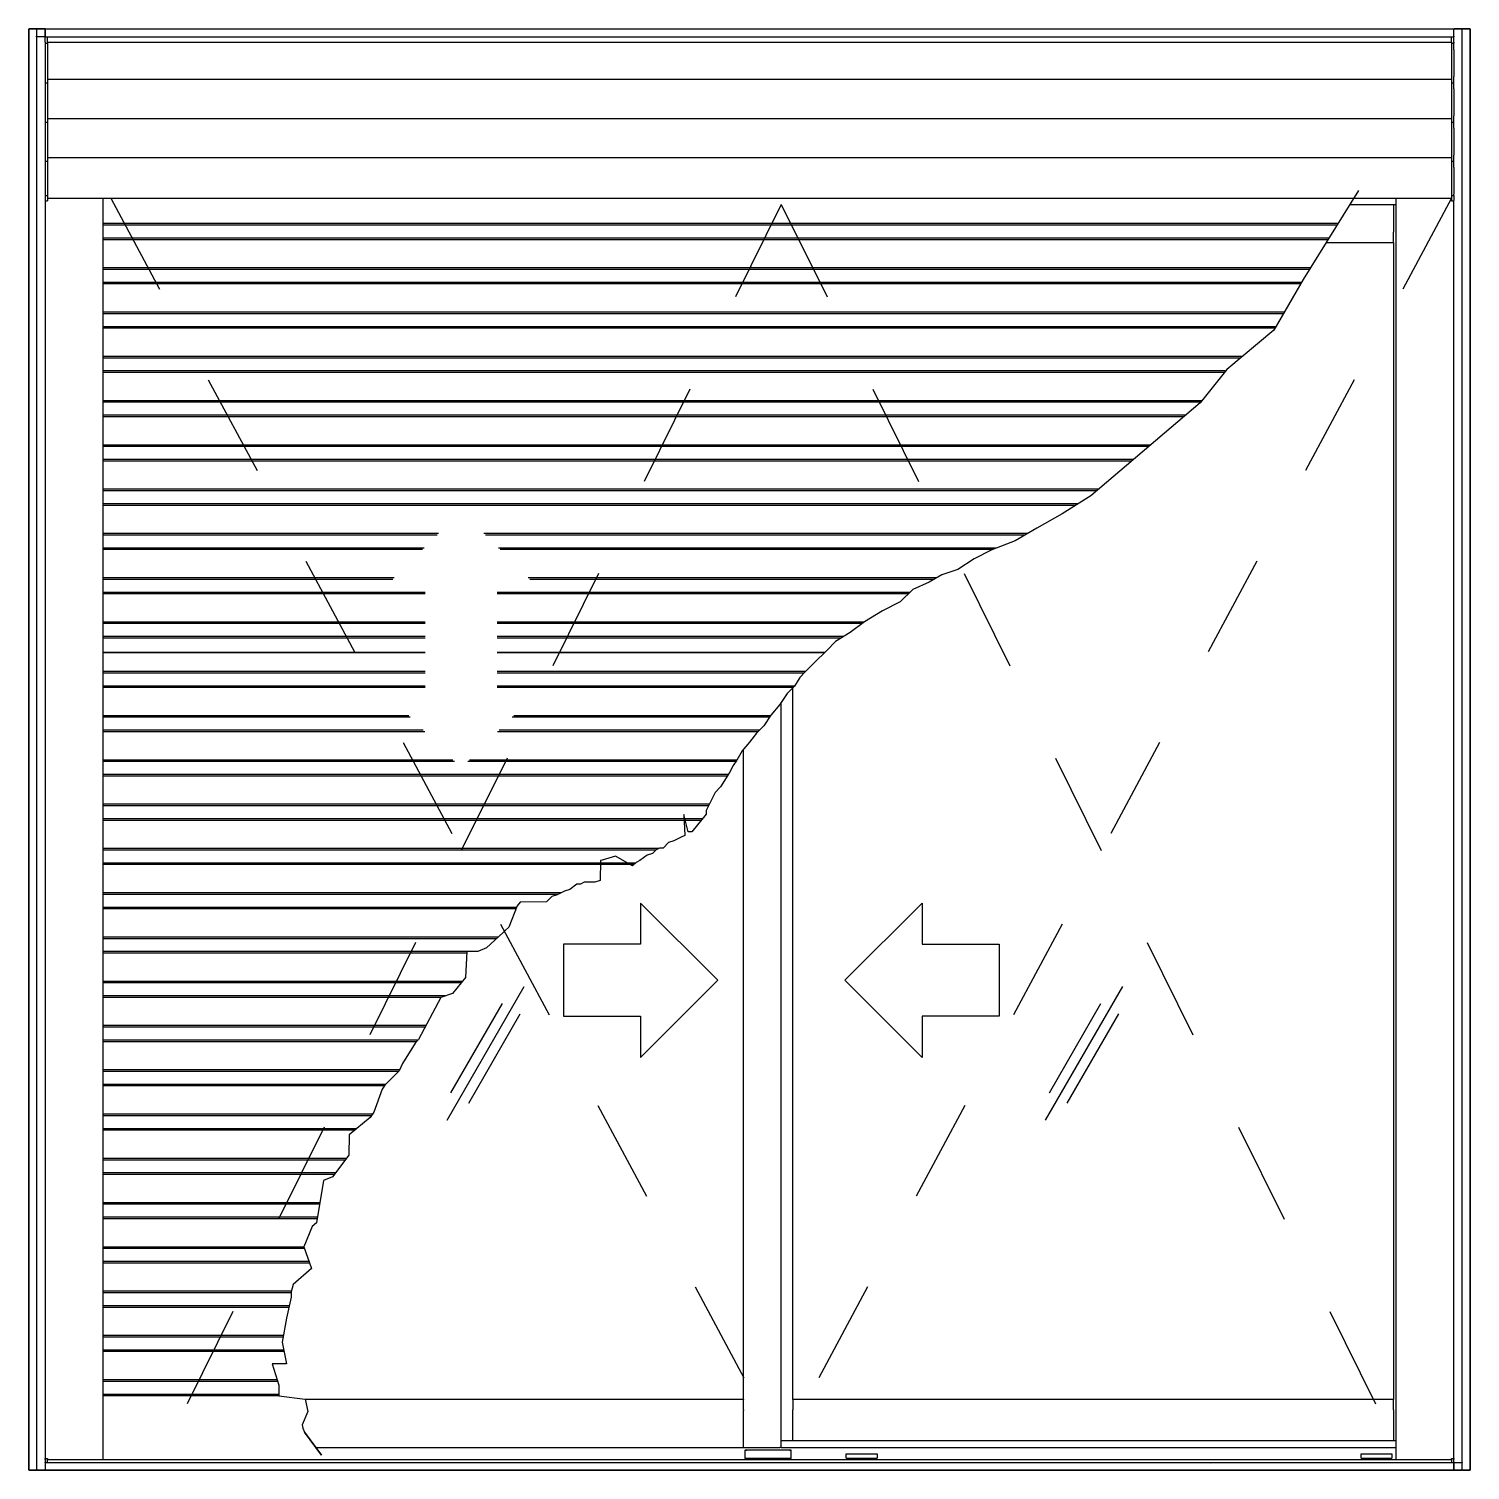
# Model space of a CAD drawing. Header units: millimetres. Extents: x 222.37 to 223.77, y 1065.24 to 1066.64.
import ezdxf

# ---------------------------------------------------------------- set-up
doc = ezdxf.new("R2010")
doc.units = ezdxf.units.MM
doc.header["$LTSCALE"] = 0.5
doc.linetypes.add('HIDDEN2', pattern=[0.1875, 0.125, -0.0625])
doc.layers.add('Gravia_Janelas', color=1, linetype='Continuous')
doc.layers.add('Gravia_Janelas_hidden2', color=1, linetype='HIDDEN2')
doc.layers.add('LD', color=3, linetype='Continuous', lineweight=35)

# ---------------------------------------------------------------- blocks, each defined once
blk = doc.blocks.new('*E2')
at = {"layer": 'LD'}
for centre, start_param, end_param in [((696.1, 11.2), 3.141593, 4.712389), ((740.1, 11.2), 4.712389, 6.283185)]:
    blk.add_ellipse(centre, major_axis=(0.5, 0), ratio=0.052408, start_param=start_param, end_param=end_param, dxfattribs=at)

msp = doc.modelspace()

# ---------------------------------------------------------------- linework, layer by layer
at = {"layer": 'Gravia_Janelas'}
for p, q in [((222.3682, 1066.6374), (222.3686, 1066.6374)), ((222.3682, 1066.6374), (222.3682, 1065.2374)), ((222.3754, 1066.6374), (222.3686, 1066.6374)), ((222.3754, 1066.6374), (222.3758, 1066.6374)), ((222.3758, 1066.637), (222.3758, 1066.6374)), ((222.3842, 1066.6374), (222.3758, 1066.6374)), ((222.3758, 1066.637), (222.3758, 1066.6302)), ((222.3842, 1066.637), (222.3842, 1066.6374)), ((222.3842, 1066.6374), (223.7522, 1066.6374)), ((222.3842, 1066.6374), (222.3842, 1066.637)), ((222.3842, 1066.637), (222.3842, 1066.6302)), ((222.3842, 1066.6302), (222.3842, 1066.637)), ((223.7522, 1066.6374), (223.7526, 1066.6374)), ((223.7522, 1066.6374), (223.7522, 1066.637)), ((223.7522, 1066.6302), (223.7522, 1066.637)), ((223.7606, 1066.6374), (223.7526, 1066.6374)), ((223.7606, 1066.6374), (223.761, 1066.6374)), ((223.7606, 1065.245), (223.7606, 1066.6374)), ((223.7678, 1066.6374), (223.761, 1066.6374)), ((223.7678, 1066.6374), (223.7682, 1066.6374)), ((223.7682, 1065.2374), (223.7682, 1066.6374)), ((222.3758, 1066.6298), (222.3758, 1066.6302)), ((222.3758, 1066.6298), (222.3758, 1065.2374)), ((222.3842, 1066.6298), (222.3758, 1066.6298)), ((222.3842, 1066.6298), (222.3842, 1066.6302)), ((222.3842, 1066.6302), (222.3842, 1066.6298)), ((222.3842, 1066.6298), (223.7522, 1066.6298)), ((222.3842, 1066.6244), (222.3842, 1066.6298)), ((222.3842, 1066.6244), (222.3842, 1066.6234)), ((222.3842, 1066.6234), (222.3842, 1066.617)), ((222.3842, 1066.6234), (222.3862, 1066.6234)), ((222.3862, 1066.6244), (222.3862, 1066.6298)), ((222.3862, 1066.6244), (223.7502, 1066.6244)), ((222.3862, 1066.6244), (222.3862, 1066.6234)), ((222.3862, 1066.6234), (222.3862, 1066.585)), ((223.7502, 1066.6244), (223.7502, 1066.6298)), ((223.7502, 1066.6244), (223.7502, 1066.6234)), ((223.7502, 1066.6234), (223.7502, 1066.585)), ((223.7502, 1066.6234), (223.7522, 1066.6234)), ((223.7522, 1066.6302), (223.7522, 1066.6298)), ((223.7522, 1066.6244), (223.7522, 1066.6298)), ((223.7522, 1066.6244), (223.7522, 1066.6234)), ((223.7522, 1066.617), (223.7522, 1066.6234)), ((222.3842, 1066.617), (222.3842, 1066.591)), ((223.7522, 1066.617), (223.7522, 1066.591)), ((222.3842, 1066.591), (222.3842, 1066.579)), ((223.7522, 1066.579), (223.7522, 1066.591)), ((222.3842, 1066.585), (222.3862, 1066.585)), ((222.3842, 1066.579), (222.3842, 1066.5529)), ((222.3862, 1066.5886), (223.7502, 1066.5886)), ((222.3862, 1066.585), (222.3862, 1066.5469)), ((223.7502, 1066.585), (223.7522, 1066.585)), ((223.7502, 1066.585), (223.7502, 1066.5469)), ((223.7522, 1066.579), (223.7522, 1066.5529)), ((222.3842, 1066.5529), (222.3842, 1066.5409)), ((222.3862, 1066.5505), (223.7502, 1066.5505)), ((223.7522, 1066.5409), (223.7522, 1066.5529)), ((222.3842, 1066.5469), (222.3862, 1066.5469)), ((222.3842, 1066.5409), (222.3842, 1066.5148)), ((222.3862, 1066.5469), (222.3862, 1066.5088)), ((223.7502, 1066.5469), (223.7522, 1066.5469)), ((223.7502, 1066.5469), (223.7502, 1066.5088)), ((223.7522, 1066.5409), (223.7522, 1066.5148)), ((222.3842, 1066.5148), (222.3842, 1066.5028)), ((222.3842, 1066.5088), (222.3862, 1066.5088)), ((222.3862, 1066.5125), (223.7502, 1066.5125)), ((222.3862, 1066.5088), (222.3862, 1066.4756)), ((223.7502, 1066.5088), (223.7522, 1066.5088)), ((223.7502, 1066.5088), (223.7502, 1066.4756)), ((223.7522, 1066.5028), (223.7522, 1066.5148)), ((222.3842, 1066.5028), (222.3842, 1066.4768)), ((223.7522, 1066.5028), (223.7522, 1066.4768)), ((222.3842, 1066.4768), (222.3842, 1066.4755)), ((222.3842, 1066.4756), (222.3862, 1066.4756)), ((222.3842, 1066.4755), (222.3842, 1066.4708)), ((222.3842, 1066.4708), (222.3842, 1065.2489)), ((222.3842, 1066.4705), (222.3862, 1066.4705)), ((222.3862, 1066.4756), (222.3862, 1066.4705)), ((222.3862, 1066.4728), (223.7502, 1066.4728)), ((222.4404, 1065.2479), (222.4404, 1066.4728)), ((223.6512, 1066.4667), (223.696, 1066.4667)), ((223.6937, 1066.4667), (223.6937, 1066.4406)), ((223.696, 1066.4728), (223.696, 1065.2479)), ((223.696, 1066.4728), (223.696, 1065.2479)), ((223.7502, 1066.4756), (223.7522, 1066.4756)), ((223.7502, 1066.4756), (223.7502, 1066.4705)), ((223.7502, 1066.4705), (223.7522, 1066.4705)), ((223.7522, 1066.4755), (223.7522, 1066.4768)), ((223.7522, 1066.4755), (223.7522, 1066.4708)), ((223.7522, 1065.2489), (223.7522, 1066.4708)), ((223.6397, 1066.4482), (222.4404, 1066.4482)), ((223.6387, 1066.4467), (222.4404, 1066.4467)), ((223.6937, 1066.4406), (223.6937, 1066.44)), ((223.6937, 1066.4299), (223.6937, 1066.44)), ((223.6308, 1066.4341), (222.4404, 1066.4341)), ((223.6299, 1066.4326), (222.4404, 1066.4326)), ((223.6937, 1066.4296), (223.6281, 1066.4296)), ((223.6937, 1066.4299), (223.6937, 1066.4296)), ((223.6937, 1066.4296), (223.6937, 1065.3065)), ((223.6129, 1066.4052), (222.4404, 1066.4052)), ((223.6119, 1066.4037), (222.4404, 1066.4037)), ((223.6042, 1066.3911), (222.4404, 1066.3911)), ((223.6034, 1066.3896), (222.4404, 1066.3896)), ((223.5877, 1066.3622), (222.4404, 1066.3622)), ((223.5868, 1066.3607), (222.4404, 1066.3607)), ((223.5795, 1066.3481), (222.4404, 1066.3481)), ((223.5787, 1066.3466), (222.4404, 1066.3466)), ((223.5469, 1066.3192), (222.4404, 1066.3192)), ((223.5451, 1066.3177), (222.4404, 1066.3177)), ((223.5304, 1066.3051), (222.4404, 1066.3051)), ((223.5304, 1066.3051), (222.4404, 1066.3051)), ((223.5293, 1066.3036), (222.4404, 1066.3036)), ((223.5293, 1066.3036), (222.4404, 1066.3036)), ((223.5075, 1066.2762), (222.4404, 1066.2762)), ((223.5063, 1066.2747), (222.4404, 1066.2747)), ((223.4916, 1066.2621), (222.4404, 1066.2621)), ((223.4916, 1066.2621), (222.4404, 1066.2621)), ((223.4899, 1066.2606), (222.4404, 1066.2606)), ((223.4899, 1066.2606), (222.4404, 1066.2606)), ((223.4578, 1066.2332), (222.4404, 1066.2332)), ((223.456, 1066.2317), (222.4404, 1066.2317)), ((223.4411, 1066.2191), (222.4404, 1066.2191)), ((223.4394, 1066.2176), (222.4404, 1066.2176)), ((223.4073, 1066.1902), (222.4404, 1066.1902)), ((223.4055, 1066.1887), (222.4404, 1066.1887)), ((223.3874, 1066.1761), (222.4404, 1066.1761)), ((223.385, 1066.1746), (222.4404, 1066.1746)), ((222.7662, 1066.1472), (222.4404, 1066.1472)), ((222.7647, 1066.1457), (222.4404, 1066.1457)), ((223.3386, 1066.1472), (222.8102, 1066.1472)), ((223.336, 1066.1457), (222.8117, 1066.1457)), ((222.7521, 1066.1331), (222.4404, 1066.1331)), ((222.7506, 1066.1316), (222.4404, 1066.1316)), ((223.308, 1066.1331), (222.8244, 1066.1331)), ((223.3041, 1066.1316), (222.8259, 1066.1316)), ((222.7232, 1066.1042), (222.4404, 1066.1042)), ((222.7217, 1066.1027), (222.4404, 1066.1027)), ((223.25, 1066.1042), (222.8532, 1066.1042)), ((223.2474, 1066.1027), (222.8547, 1066.1027)), ((222.7532, 1066.0901), (222.4404, 1066.0901)), ((222.7532, 1066.0886), (222.4404, 1066.0886)), ((223.224, 1066.0901), (222.8232, 1066.0901)), ((223.2225, 1066.0886), (222.8232, 1066.0886)), ((222.7532, 1066.0612), (222.4404, 1066.0612)), ((222.7532, 1066.0597), (222.4404, 1066.0597)), ((223.1793, 1066.0612), (222.8232, 1066.0612)), ((223.1773, 1066.0597), (222.8232, 1066.0597)), ((222.7532, 1066.0471), (222.4404, 1066.0471)), ((222.7532, 1066.0456), (222.4404, 1066.0456)), ((223.1593, 1066.0471), (222.8232, 1066.0471)), ((223.1569, 1066.0456), (222.8232, 1066.0456)), ((222.4404, 1066.0319), (222.7532, 1066.0319)), ((222.4404, 1066.0316), (222.7532, 1066.0316)), ((222.8232, 1066.0319), (223.1414, 1066.0319)), ((222.8232, 1066.0316), (223.1411, 1066.0316)), ((222.7532, 1066.0132), (222.4404, 1066.0132)), ((222.7532, 1066.0117), (222.4404, 1066.0117)), ((223.1227, 1066.0132), (222.8232, 1066.0132)), ((223.1212, 1066.0117), (222.8232, 1066.0117)), ((222.7532, 1065.9991), (222.4404, 1065.9991)), ((222.7532, 1065.9976), (222.4404, 1065.9976)), ((223.1119, 1065.9991), (222.8232, 1065.9991)), ((223.1105, 1065.9976), (222.8232, 1065.9976)), ((223.1103, 1065.3065), (223.1103, 1065.9973)), ((223.0991, 1065.2594), (223.0991, 1065.9833)), ((222.7372, 1065.9702), (222.4404, 1065.9702)), ((222.7387, 1065.9687), (222.4404, 1065.9687)), ((223.0877, 1065.9687), (222.8377, 1065.9687)), ((223.0886, 1065.9702), (222.8392, 1065.9702)), ((222.7514, 1065.9561), (222.4404, 1065.9561)), ((222.7529, 1065.9546), (222.4404, 1065.9546)), ((223.0763, 1065.9546), (222.8236, 1065.9546)), ((223.0778, 1065.9561), (222.8251, 1065.9561)), ((223.0623, 1065.3065), (223.0623, 1065.9374)), ((222.7802, 1065.9272), (222.4404, 1065.9272)), ((222.7817, 1065.9257), (222.4404, 1065.9257)), ((223.0549, 1065.9257), (222.7947, 1065.9257)), ((223.0559, 1065.9272), (222.7962, 1065.9272)), ((223.0476, 1065.9131), (222.4404, 1065.9131)), ((223.0466, 1065.9116), (222.4404, 1065.9116)), ((223.0292, 1065.8842), (222.4404, 1065.8842)), ((223.0284, 1065.8827), (222.4404, 1065.8827)), ((223.0225, 1065.8701), (222.4404, 1065.8701)), ((223.0213, 1065.8686), (222.4404, 1065.8686)), ((222.9799, 1065.8412), (222.4404, 1065.8412)), ((222.9771, 1065.8397), (222.4404, 1065.8397)), ((222.9575, 1065.8271), (222.4404, 1065.8271)), ((222.956, 1065.8256), (222.4404, 1065.8256)), ((222.8851, 1065.7982), (222.4404, 1065.7982)), ((222.8822, 1065.7967), (222.4404, 1065.7967)), ((222.8421, 1065.7841), (222.4404, 1065.7841)), ((222.8415, 1065.7826), (222.4404, 1065.7826)), ((222.8241, 1065.7552), (222.4404, 1065.7552)), ((222.8224, 1065.7537), (222.4404, 1065.7537)), ((222.7935, 1065.7411), (222.4404, 1065.7411)), ((222.7934, 1065.7396), (222.4404, 1065.7396)), ((222.7893, 1065.7122), (222.4404, 1065.7122)), ((222.7881, 1065.7107), (222.4404, 1065.7107)), ((222.7727, 1065.6981), (222.4404, 1065.6981)), ((222.7684, 1065.6966), (222.4404, 1065.6966)), ((222.7744, 1065.5773), (222.8494, 1065.7072)), ((223.3558, 1065.5773), (223.4308, 1065.7072)), ((222.7782, 1065.604), (222.8282, 1065.6906)), ((222.7955, 1065.594), (222.8455, 1065.6806)), ((223.3596, 1065.604), (223.4096, 1065.6906)), ((223.3769, 1065.594), (223.4269, 1065.6806)), ((222.7539, 1065.6692), (222.4404, 1065.6692)), ((222.7532, 1065.6677), (222.4404, 1065.6677)), ((222.7461, 1065.6551), (222.4404, 1065.6551)), ((222.7448, 1065.6536), (222.4404, 1065.6536)), ((222.7283, 1065.6262), (222.4404, 1065.6262)), ((222.7272, 1065.6247), (222.4404, 1065.6247)), ((222.7147, 1065.6121), (222.4404, 1065.6121)), ((222.7134, 1065.6106), (222.4404, 1065.6106)), ((222.7021, 1065.5832), (222.4404, 1065.5832)), ((222.7011, 1065.5817), (222.4404, 1065.5817)), ((222.6866, 1065.5691), (222.4404, 1065.5691)), ((222.6848, 1065.5676), (222.4404, 1065.5676)), ((222.6767, 1065.5402), (222.4404, 1065.5402)), ((222.6755, 1065.5387), (222.4404, 1065.5387)), ((222.666, 1065.5261), (222.4404, 1065.5261)), ((222.6649, 1065.5246), (222.4404, 1065.5246)), ((222.6509, 1065.4972), (222.4404, 1065.4972)), ((222.6506, 1065.4957), (222.4404, 1065.4957)), ((222.6485, 1065.4831), (222.4404, 1065.4831)), ((222.6482, 1065.4816), (222.4404, 1065.4816)), ((222.6354, 1065.4542), (222.4404, 1065.4542)), ((222.6359, 1065.4527), (222.4404, 1065.4527)), ((222.6405, 1065.4401), (222.4404, 1065.4401)), ((222.641, 1065.4386), (222.4404, 1065.4386)), ((222.6233, 1065.4112), (222.4404, 1065.4112)), ((222.6231, 1065.4097), (222.4404, 1065.4097)), ((222.6212, 1065.3971), (222.4404, 1065.3971)), ((222.6209, 1065.3956), (222.4404, 1065.3956)), ((222.6155, 1065.3682), (222.4404, 1065.3682)), ((222.6153, 1065.3667), (222.4404, 1065.3667)), ((222.6159, 1065.3541), (222.4404, 1065.3541)), ((222.6162, 1065.3526), (222.4404, 1065.3526)), ((222.6093, 1065.3252), (222.4404, 1065.3252)), ((222.6098, 1065.3237), (222.4404, 1065.3237)), ((222.6109, 1065.3111), (222.4404, 1065.3111)), ((222.6109, 1065.3096), (222.4404, 1065.3096)), ((222.6367, 1065.3065), (223.0623, 1065.3065)), ((223.0623, 1065.3065), (223.0623, 1065.3062)), ((223.0623, 1065.2962), (223.0623, 1065.3062)), ((223.1103, 1065.3062), (223.1103, 1065.3065)), ((223.1103, 1065.3065), (223.6937, 1065.3065)), ((223.1103, 1065.3062), (223.1103, 1065.2962)), ((223.6937, 1065.3065), (223.6937, 1065.3062)), ((223.6937, 1065.2962), (223.6937, 1065.3062)), ((223.0623, 1065.2962), (223.0623, 1065.2955)), ((223.0623, 1065.2594), (223.0623, 1065.2955)), ((223.1103, 1065.2955), (223.1103, 1065.2962)), ((223.1103, 1065.2664), (223.1103, 1065.2955)), ((223.6937, 1065.2962), (223.6937, 1065.2955)), ((223.6937, 1065.2955), (223.6937, 1065.2664)), ((223.0991, 1065.2664), (223.696, 1065.2664)), ((222.3842, 1065.2489), (222.3862, 1065.2489)), ((222.3842, 1065.2479), (222.3842, 1065.2489)), ((222.3842, 1065.2479), (222.3842, 1065.245)), ((222.3862, 1065.2489), (222.3862, 1065.2479)), ((222.3862, 1065.2479), (223.7502, 1065.2479)), ((222.3862, 1065.245), (222.3862, 1065.2479)), ((222.647, 1065.2594), (223.0623, 1065.2594)), ((223.0626, 1065.2594), (223.0623, 1065.2594)), ((223.0626, 1065.2594), (223.0976, 1065.2594)), ((223.0638, 1065.2565), (223.0638, 1065.2565)), ((223.0638, 1065.2565), (223.0638, 1065.2487)), ((223.0638, 1065.2565), (223.0638, 1065.2565)), ((223.0638, 1065.2565), (223.0638, 1065.2565)), ((223.0668, 1065.257), (223.0643, 1065.257)), ((223.0643, 1065.257), (223.0656, 1065.257)), ((223.0656, 1065.257), (223.0643, 1065.257)), ((223.0754, 1065.2487), (223.0643, 1065.2487)), ((223.0656, 1065.257), (223.0656, 1065.257)), ((223.084, 1065.257), (223.0668, 1065.257)), ((223.0668, 1065.257), (223.0668, 1065.257)), ((223.1052, 1065.2487), (223.0754, 1065.2487)), ((223.0886, 1065.257), (223.084, 1065.257)), ((223.084, 1065.257), (223.084, 1065.257)), ((223.1058, 1065.257), (223.0886, 1065.257)), ((223.0886, 1065.257), (223.0886, 1065.257)), ((223.0991, 1065.2594), (223.0976, 1065.2594)), ((223.0991, 1065.2594), (223.1012, 1065.2594)), ((223.1012, 1065.2594), (223.696, 1065.2594)), ((223.1083, 1065.2487), (223.1052, 1065.2487)), ((223.1083, 1065.257), (223.1058, 1065.257)), ((223.1058, 1065.257), (223.1058, 1065.257)), ((223.1083, 1065.257), (223.1071, 1065.257)), ((223.1071, 1065.257), (223.1071, 1065.257)), ((223.1071, 1065.257), (223.1083, 1065.257)), ((223.1088, 1065.2565), (223.1088, 1065.2565)), ((223.1088, 1065.2487), (223.1088, 1065.2565)), ((223.1088, 1065.2565), (223.1088, 1065.2565)), ((223.1088, 1065.2565), (223.1088, 1065.2565)), ((223.1622, 1065.2532), (223.1922, 1065.2532)), ((223.1622, 1065.2495), (223.1622, 1065.2532)), ((223.1622, 1065.2491), (223.1622, 1065.2495)), ((223.1922, 1065.2532), (223.1922, 1065.2495)), ((223.1922, 1065.2495), (223.1922, 1065.2491)), ((223.6622, 1065.2495), (223.6622, 1065.2532)), ((223.6622, 1065.2532), (223.6922, 1065.2532)), ((223.6622, 1065.2491), (223.6622, 1065.2495)), ((223.6922, 1065.2532), (223.6922, 1065.2495)), ((223.6922, 1065.2495), (223.6922, 1065.2491)), ((223.7502, 1065.2489), (223.7522, 1065.2489)), ((223.7502, 1065.2479), (223.7502, 1065.2489)), ((223.7502, 1065.2479), (223.7502, 1065.245)), ((223.7522, 1065.2489), (223.7522, 1065.2479)), ((223.7522, 1065.245), (223.7522, 1065.2479)), ((222.3686, 1065.2374), (222.3682, 1065.2374)), ((222.3686, 1065.2374), (222.3754, 1065.2374)), ((222.3758, 1065.2374), (222.3754, 1065.2374)), ((222.3758, 1065.2374), (222.3838, 1065.2374)), ((222.3842, 1065.2374), (222.3838, 1065.2374)), ((222.3842, 1065.2446), (222.3842, 1065.245)), ((222.3842, 1065.245), (223.7522, 1065.245)), ((222.3842, 1065.2446), (222.3842, 1065.2378)), ((222.3842, 1065.2374), (222.3842, 1065.2378)), ((222.3842, 1065.2374), (223.7522, 1065.2374)), ((223.5158, 1065.2439), (223.5158, 1065.2439)), ((223.7522, 1065.245), (223.7522, 1065.2446)), ((223.7522, 1065.245), (223.7606, 1065.245)), ((223.7522, 1065.2446), (223.7522, 1065.245)), ((223.7522, 1065.2378), (223.7522, 1065.2446)), ((223.7522, 1065.2446), (223.7522, 1065.2378)), ((223.7522, 1065.2378), (223.7522, 1065.2374)), ((223.7522, 1065.2374), (223.7522, 1065.2378)), ((223.7522, 1065.2374), (223.7606, 1065.2374)), ((223.7606, 1065.245), (223.7606, 1065.2446)), ((223.7606, 1065.2378), (223.7606, 1065.2446)), ((223.7606, 1065.2378), (223.7606, 1065.2374)), ((223.761, 1065.2374), (223.7606, 1065.2374)), ((223.761, 1065.2374), (223.7678, 1065.2374)), ((223.7682, 1065.2374), (223.7678, 1065.2374))]:
    msp.add_line(p, q, dxfattribs=at)
at = {"layer": 'Gravia_Janelas', "color": 2}
msp.add_lwpolyline([(222.3682, 1066.6374), (223.7682, 1066.6374), (223.7682, 1065.2374), (222.3682, 1065.2374)], close=True, dxfattribs=at)
at = {"layer": 'Gravia_Janelas'}
for points in [[(223.6597, 1066.4804), (223.606, 1066.3941), (223.5776, 1066.3447), (223.5318, 1066.3067), (223.5058, 1066.2742), (223.3997, 1066.1838), (223.3718, 1066.1663), (223.3473, 1066.1524), (223.3264, 1066.1401), (223.3037, 1066.1314), (223.2863, 1066.1227), (223.2706, 1066.1122), (223.2549, 1066.107), (223.2426, 1066.1), (223.2269, 1066.093), (223.2147, 1066.0808), (223.1973, 1066.0721), (223.1798, 1066.0616), (223.1659, 1066.0511), (223.1519, 1066.0424), (223.1432, 1066.0337), (223.131, 1066.0215), (223.1222, 1066.0128), (223.117, 1066.0075), (223.1118, 1065.9988), (223.1048, 1065.9918), (223.0978, 1065.9813), (223.0891, 1065.9709), (223.0821, 1065.9604), (223.0751, 1065.9534), (223.0681, 1065.9447), (223.0612, 1065.936), (223.0559, 1065.9272), (223.0524, 1065.922), (223.0489, 1065.915), (223.0454, 1065.9098), (223.0402, 1065.9011), (223.035, 1065.8958), (223.0262, 1065.8783), (223.0262, 1065.8746), (223.0123, 1065.8574), (223.0105, 1065.8574), (223.0088, 1065.8574), (223.0045, 1065.8742), (223.0053, 1065.8539), (223.0018, 1065.8522), (222.9948, 1065.8487), (222.9896, 1065.847), (222.9844, 1065.8417), (222.9809, 1065.8417), (222.9774, 1065.84), (222.9739, 1065.8365), (222.9687, 1065.8348), (222.9617, 1065.8295), (222.9582, 1065.8278), (222.9547, 1065.8243), (222.9379, 1065.8338), (222.9251, 1065.8301), (222.9236, 1065.8297), (222.9233, 1065.8103), (222.9181, 1065.8086), (222.9163, 1065.8086), (222.9146, 1065.8086), (222.9128, 1065.8086), (222.9111, 1065.8086), (222.9093, 1065.8086), (222.9076, 1065.8086), (222.9041, 1065.8068), (222.9006, 1065.8068), (222.8936, 1065.8016), (222.8884, 1065.7999), (222.8814, 1065.7964), (222.8762, 1065.7946), (222.8709, 1065.7894), (222.8454, 1065.7893), (222.8427, 1065.7856), (222.8343, 1065.7649), (222.8308, 1065.7615), (222.8291, 1065.7597), (222.8126, 1065.7448), (222.8045, 1065.7412), (222.7935, 1065.7412), (222.7924, 1065.7161), (222.7797, 1065.7003), (222.7685, 1065.6967), (222.7468, 1065.6558), (222.7435, 1065.6522), (222.7313, 1065.6323), (222.7278, 1065.6253), (222.714, 1065.6113), (222.7113, 1065.6076), (222.7034, 1065.5852), (222.6999, 1065.58), (222.6795, 1065.5632), (222.679, 1065.5433), (222.6632, 1065.5223), (222.6545, 1065.5187), (222.6476, 1065.4778), (222.6435, 1065.4742), (222.6354, 1065.4543), (222.6429, 1065.4333), (222.6249, 1065.4177), (222.6231, 1065.4107), (222.6231, 1065.4055), (222.6185, 1065.3852), (222.6144, 1065.3618), (222.6185, 1065.3407), (222.6045, 1065.3407), (222.6109, 1065.32), (222.6109, 1065.3147), (222.6109, 1065.3095), (222.6367, 1065.3065), (222.6393, 1065.2945), (222.6336, 1065.2816), (222.6343, 1065.2781), (222.6359, 1065.2743), (222.6526, 1065.2519), (222.6359, 1065.2743)], [(223.1622, 1065.2491), (223.1922, 1065.2491)], [(223.6622, 1065.2491), (223.6922, 1065.2491)]]:
    msp.add_lwpolyline(points, dxfattribs=at)
for points in [[(223.0375, 1065.7133), (222.9625, 1065.7883), (222.9625, 1065.7483), (222.8875, 1065.7483), (222.8875, 1065.6783), (222.9625, 1065.6783), (222.9625, 1065.6383), (223.0375, 1065.7133)], [(223.1608, 1065.7133), (223.2358, 1065.7883), (223.2358, 1065.7483), (223.3108, 1065.7483), (223.3108, 1065.6783), (223.2358, 1065.6783), (223.2358, 1065.6383), (223.1608, 1065.7133)]]:
    msp.add_lwpolyline(points, close=True, dxfattribs=at)
for centre, start, end in [((223.0643, 1065.2565), 90, 180), ((223.0643, 1065.2565), 90, 180), ((223.0643, 1065.2565), 90, 180), ((223.1083, 1065.2565), 0, 90), ((223.1083, 1065.2565), 0, 90), ((223.1083, 1065.2565), 0, 90)]:
    msp.add_arc(centre, 0.0005, start, end, dxfattribs=at)
at = {"layer": 'Gravia_Janelas_hidden2'}
for p, q in [((222.448, 1066.4728), (223.0991, 1065.2594)), ((223.0991, 1066.4667), (222.5008, 1065.2594)), ((223.7502, 1066.4728), (223.0991, 1065.2594)), ((223.0991, 1066.4667), (223.6974, 1065.2594))]:
    msp.add_line(p, q, dxfattribs=at)

# ---------------------------------------------------------------- block references
at = {"layer": 'Gravia_Janelas', "xscale": 0.0009999999999763531, "yscale": 0.001000000000203727, "zscale": 0.001}
msp.add_blockref('*E2', (222.3682, 1065.2374), dxfattribs=at)

doc.saveas('drawing.dxf')
